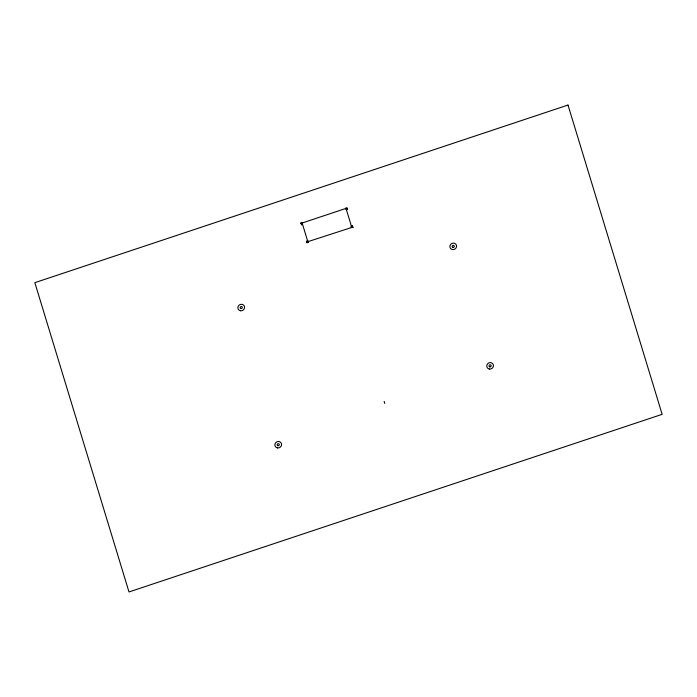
<?xml version="1.0" encoding="UTF-8"?>
<svg xmlns="http://www.w3.org/2000/svg" width="697" height="697" viewBox="0 0 697 697"><rect width="100%" height="100%" fill="white"/><g stroke="black" fill="none" stroke-linecap="round" stroke-linejoin="round"><path stroke-width="1.05" d="M301.304 224.225L301.609 224.765L302.481 224.478L302.202 222.596L300.529 223.145M302.481 224.478L302.568 223.807M307.952 242.443L307.673 240.561L307.952 242.443L307.081 242.739L306.767 242.199M307.943 242.051L302.149 223.014L346.008 208.394L351.811 227.44L307.996 241.632M300.93 223.014L301.243 223.554L302.115 223.267M345.573 208.142L347.15 208.264L347.515 209.475L345.939 209.353M351.436 225.985L352.307 225.689L352.987 227.44L351.366 227.187M306.401 240.988L306.706 241.528L307.586 241.232M351.41 227.327L351.044 226.116L352.621 226.229M346.836 207.723L347.15 208.264M347.211 208.934L347.515 209.475M352.673 226.9L352.987 227.44M384.152 401.385L384.788 403.441M346.278 208.551L346.644 209.762M351.741 226.525L352.116 227.736M301.243 223.554L301.609 224.765M306.706 241.528L307.081 242.739M568.003 105.047L34.85 282.668L128.997 591.953L662.15 414.332L568.003 105.047M452.405 249.552A3.407 3.197 -29.7 0 0 456.439 245.283A3.407 3.197 -29.7 0 0 450.785 244.238A3.407 3.197 -29.7 0 0 452.405 249.552M452.954 247.374A1.089 1.019 -29.7 0 0 454.235 246.015A1.089 1.019 -29.7 0 0 452.44 245.684A1.089 1.019 -29.7 0 0 452.954 247.374M277.432 447.918A3.407 3.197 -29.7 0 0 281.466 443.649A3.407 3.197 -29.7 0 0 275.812 442.604A3.407 3.197 -29.7 0 0 277.432 447.918M277.981 445.74A1.089 1.019 -29.7 0 0 279.262 444.381A1.089 1.019 -29.7 0 0 277.467 444.05A1.089 1.019 -29.7 0 0 277.981 445.74M240.421 310.749A3.407 3.197 -29.7 0 0 244.455 306.471A3.407 3.197 -29.7 0 0 238.801 305.425A3.407 3.197 -29.7 0 0 240.421 310.749M240.97 308.562A1.089 1.019 -29.7 0 0 242.251 307.203A1.089 1.019 -29.7 0 0 240.456 306.872A1.089 1.019 -29.7 0 0 240.97 308.562M489.303 369.035A3.407 3.197 -29.7 0 0 493.328 364.766A3.407 3.197 -29.7 0 0 487.682 363.721A3.407 3.197 -29.7 0 0 489.303 369.035M489.852 366.857A1.089 1.019 -29.7 0 0 491.132 365.498A1.089 1.019 -29.7 0 0 489.329 365.167A1.089 1.019 -29.7 0 0 489.852 366.857"/></g></svg>
